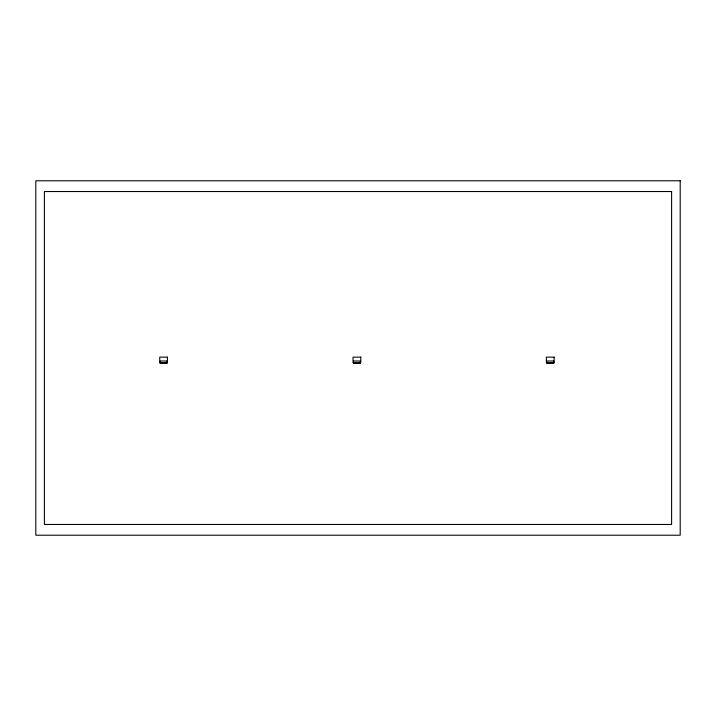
<?xml version="1.0" encoding="UTF-8"?>
<svg xmlns="http://www.w3.org/2000/svg" width="716" height="716" viewBox="0 0 716 716"><rect width="100%" height="100%" fill="white"/><g stroke="black" fill="none" stroke-linecap="round" stroke-linejoin="round"><path stroke-width="1.07" d="M680.2 180.79L35.8 180.79L35.8 535.21L680.2 535.21L680.2 180.79M671.608 191.53L44.392 191.53L44.392 524.47L671.608 524.47L671.608 191.53M167.472 357.141L159.74 357.141L159.74 362.726L167.472 362.726L167.472 357.141M360.792 357.141L353.06 357.141L353.06 362.726L360.792 362.726L360.792 357.141M554.112 357.141L546.38 357.141L546.38 362.726L554.112 362.726L554.112 357.141M167.043 361.007L160.169 361.007L160.169 363.37L167.043 363.37L167.043 361.007M360.363 361.007L353.489 361.007L353.489 363.37L360.363 363.37L360.363 361.007M553.683 361.007L546.809 361.007L546.809 363.37L553.683 363.37L553.683 361.007"/></g></svg>
